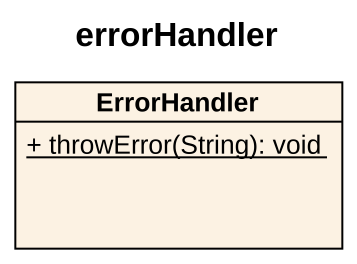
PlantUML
@startuml
title errorHandler
hide circle
hide empty members
skinparam classAttributeIconSize 0
class ErrorHandler {
  {static} + throwError(String): void
}
@enduml
